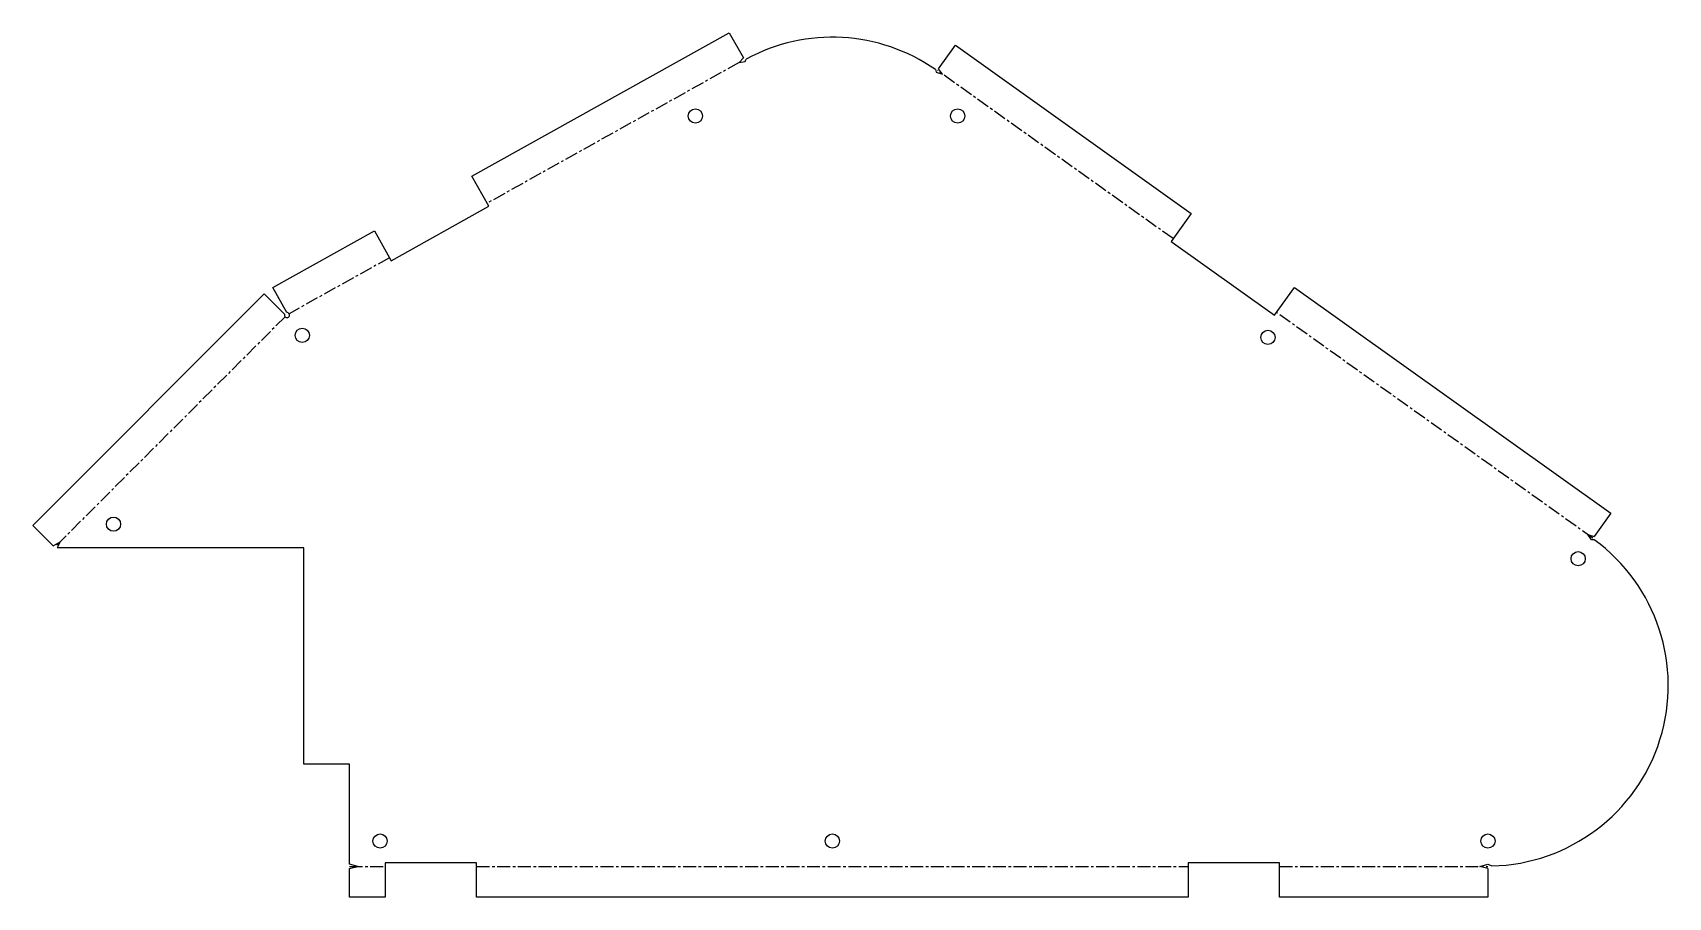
# Model space of a CAD drawing. Extents: x -787 to 822, y -208 to 642.
import ezdxf

# ---------------------------------------------------------------- set-up
doc = ezdxf.new("R2010")
doc.units = 0
doc.linetypes.add('CENTERX2', pattern=[20.32, 12.7, -2.54, 2.54, -2.54])
doc.layers.get('0').update_dxf_attribs({"linetype": 'CONTINUOUS'})

msp = doc.modelspace()

# ---------------------------------------------------------------- linework, layer by layer
at = {"color": 7, "linetype": 'CONTINUOUS'}
for p, q in [((-354.6, 500.8), (-101.5, 641.9)), ((-101.5, 641.9), (-87.6, 617.1)), ((104.5, 606.5), (121, 629.6)), ((121, 629.6), (353, 464.1)), ((-338.1, 471.2), (-354.6, 500.8)), ((-434.2, 417.7), (-338.1, 471.2)), ((353, 464.1), (333.4, 436.6)), ((-550.6, 391.4), (-450.6, 447.2)), ((-450.6, 447.2), (-434.2, 417.7)), ((333.4, 436.6), (435.1, 364)), ((-536.9, 366.8), (-550.6, 391.4)), ((435.1, 364), (454.8, 391.5)), ((454.8, 391.5), (766, 169.6)), ((-786.8, 157.3), (-559, 385.1)), ((-539.1, 365.1), (-559, 385.1)), ((766, 169.6), (749.5, 146.5)), ((-766.7, 137.2), (-786.8, 157.3)), ((-520, 135.5), (-762.8, 135.5)), ((-520, -77.5), (-520, 135.5)), ((-475, -77.5), (-520, -77.5)), ((-475, -175.9), (-475, -77.5)), ((-350, -174.5), (-440, -174.5)), ((-440, -174.5), (-440, -208.3)), ((-350, -208.3), (-350, -174.5)), ((440, -174.5), (350, -174.5)), ((350, -174.5), (350, -208.3)), ((440, -208.3), (440, -174.5)), ((-475, -208.3), (-475, -179.9)), ((645, -179.9), (645, -208.3)), ((-440, -208.3), (-475, -208.3)), ((350, -208.3), (-350, -208.3)), ((645, -208.3), (440, -208.3))]:
    msp.add_line(p, q, dxfattribs=at)
at = {"color": 7, "linetype": 'CENTERX2'}
for p, q in [((-91.7, 612.6), (-339.8, 474.2)), ((335.3, 439.4), (103.3, 604.8)), ((-435.8, 420.6), (-534.6, 365.6)), ((-538.5, 362.6), (-764.3, 136.8)), ((748.3, 144.8), (437.1, 366.8)), ((-475, -177.9), (-440, -177.9)), ((-350, -177.9), (350, -177.9)), ((440, -177.9), (645, -177.9))]:
    msp.add_line(p, q, dxfattribs=at)
for p, q in [((-87.6, 617.1), (-91.7, 612.6)), ((-91.7, 612.6), (-85.7, 613.6)), ((-85.7, 613.6), (-84.7, 616)), ((101.4, 605.7), (102.1, 603.2)), ((102.1, 603.2), (108.3, 601.3)), ((108.3, 601.3), (104.5, 606.5)), ((747.1, 143.2), (743.3, 148.4)), ((743.3, 148.4), (749.5, 146.5)), ((-766.7, 137.2), (-759.7, 141.4)), ((-759.7, 141.4), (-762.8, 135.5)), ((749.7, 143.3), (747.1, 143.2)), ((-467, -177.9), (-475, -175.9)), ((637, -177.9), (645, -175.9)), ((645, -175.9), (648.9, -177.5)), ((-475, -179.9), (-467, -177.9)), ((645, -179.9), (637, -177.9))]:
    msp.add_line(p, q)
at = {"color": 7, "linetype": 'CONTINUOUS'}
for centre in [(-134.8, 560), (123.3, 560), (-521.6, 344.3), (428.6, 342.3), (-707.3, 158.6), (733.8, 124.6), (-445, -153), (0, -153), (645, -153)]:
    msp.add_circle(centre, 7, dxfattribs=at)
for centre, start, end in [((0, 460), 55.15, 118.5034), ((645, 0), 271.267, 53.8588)]:
    msp.add_arc(centre, 177.5, start, end, dxfattribs=at)
msp.add_arc((-536.7, 364.3), 2.5, 159.8389, 94.3101)

doc.saveas('drawing.dxf')
